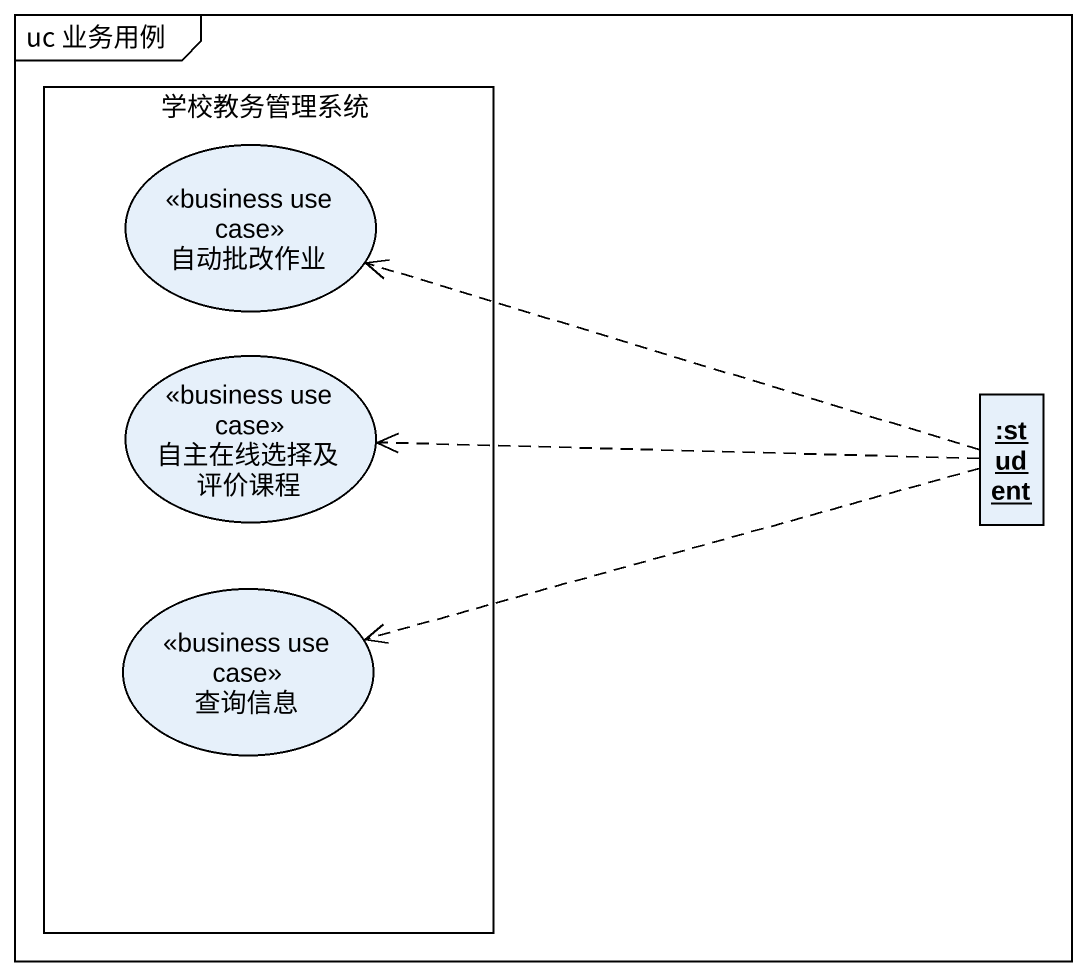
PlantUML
@startuml
mainframe uc 业务用例
allowmixing
hide circle
hide empty members
rectangle 学校教务管理系统 {
  usecase 自动批改作业 <<business use case>>
  usecase 自主在线选择及评价课程 <<business use case>>
  usecase 查询信息 <<business use case>>
}
object ":student" as student
student .left.> 自动批改作业
student .left.> 自主在线选择及评价课程
student .left.> 查询信息
@enduml
